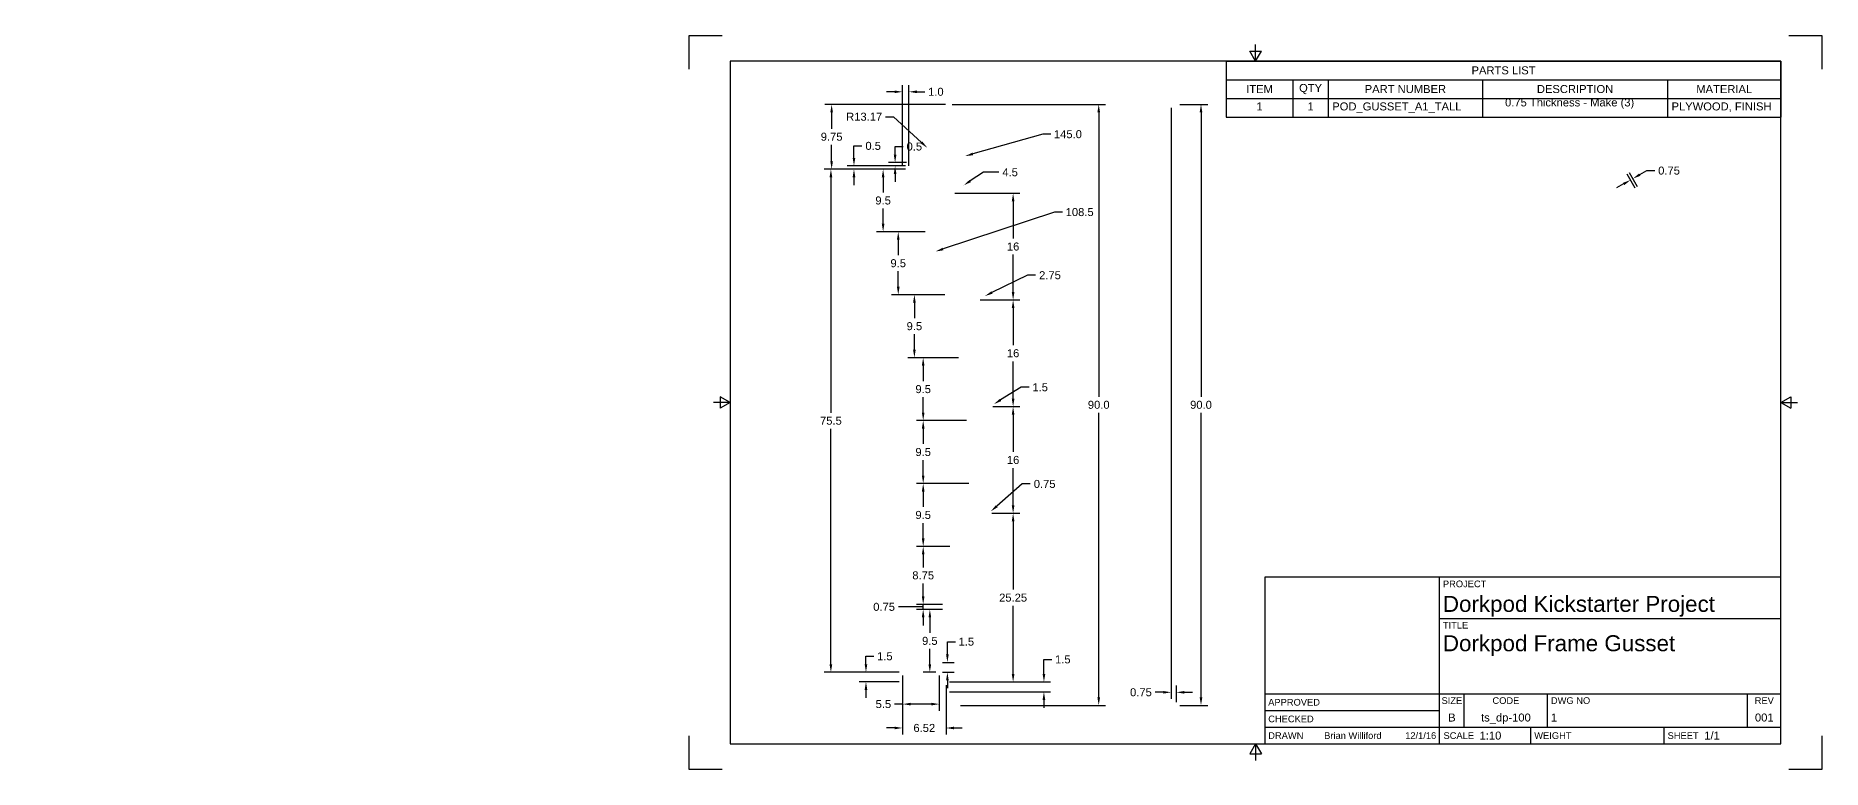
# Paper-space layout 'Sheet1' of a CAD drawing. Header units: inches. Extents: x -9.8 to 17, y 0 to 11.
import ezdxf
from ezdxf.enums import TextEntityAlignment as Align

# ---------------------------------------------------------------- set-up
doc = ezdxf.new("R2010")
doc.units = ezdxf.units.IN
doc.header["$MEASUREMENT"] = 0
for name, color, linetype, lineweight in [('Annotations', 7, 'Continuous', 25), ('BOM', 7, 'Continuous', 25), ('Dimensions', 7, 'Continuous', 25)]:
    doc.layers.add(name, color=color, linetype=linetype, lineweight=lineweight)
doc.layers.add('Border', color=7, linetype='Continuous')
doc.layers.add('Titleblock', color=7, linetype='Continuous')
doc.styles.add('FusionTitle', font='Arial Unicode.ttf')
doc.styles.get("Standard").update_dxf_attribs({"font": 'Arial.ttf'})
doc.dimstyles.get("Standard").update_dxf_attribs({"dimtxt": 0.12, "dimasz": 0.12, "dimexe": 0.1, "dimexo": 0.05, "dimgap": 0.06, "dimtad": 0, "dimtih": 1, "dimtoh": 1, "dimdsep": 46, "dimtxsty": 'Standard', "dimcen": 0, "dimclrd": 256, "dimclre": 256, "dimclrt": 256, "dimazin": 3, "dimtp": 0.01, "dimtm": 0.01, "dimtfac": 1, "dimtofl": 0, "dimtmove": 0, "dimatfit": 3, "dimfxl": 1, "dimtolj": 1, "dimarcsym": 1})

# ---------------------------------------------------------------- blocks, each defined once
blk = doc.blocks.new('ANSI_B_SHEET')
at = {"layer": 'Border'}
for p, q in [((0.5, 11), (0, 11)), ((0, 11), (0, 10.5)), ((17, 11), (16.5, 11)), ((17, 10.5), (17, 11)), ((8.413, 10.77), (8.587, 10.77)), ((8.5, 10.62), (8.413, 10.77)), ((8.5, 10.62), (8.5, 10.87)), ((8.5, 10.62), (8.587, 10.77)), ((16.38, 10.62), (0.62, 10.62)), ((0.62, 10.62), (0.62, 0.38)), ((16.38, 0.38), (16.38, 10.62)), ((0.62, 5.5), (0.37, 5.5)), ((0.47, 5.587), (0.47, 5.413)), ((0.62, 5.5), (0.47, 5.587)), ((0.62, 5.5), (0.47, 5.413)), ((16.38, 5.5), (16.53, 5.587)), ((16.38, 5.5), (16.63, 5.5)), ((16.38, 5.5), (16.53, 5.413)), ((16.53, 5.587), (16.53, 5.413)), ((0, 0.5), (0, 0)), ((0.62, 0.38), (16.38, 0.38)), ((8.5, 0.38), (8.413, 0.23)), ((8.5, 0.38), (8.5, 0.13)), ((8.5, 0.38), (8.587, 0.23)), ((17, 0), (17, 0.5)), ((0, 0), (0.5, 0)), ((8.413, 0.23), (8.587, 0.23)), ((16.5, 0), (17, 0))]:
    blk.add_line(p, q, dxfattribs=at)
blk = doc.blocks.new('ANSI_TITLEBLOCK')
at = {"layer": 'Titleblock'}
for p, q in [((0, 2.5), (-7.74, 2.5)), ((-7.74, 2.5), (-7.74, 0)), ((-5.12, 0), (-5.12, 2.5)), ((0, 0), (0, 2.5)), ((-5.12, 1.88), (0, 1.88)), ((-7.74, 0.75), (0, 0.75)), ((-4.75, 0.25), (-4.75, 0.75)), ((-3.5, 0.25), (-3.5, 0.75)), ((-0.5, 0.25), (-0.5, 0.75)), ((-7.74, 0.5), (-5.12, 0.5)), ((-7.74, 0.25), (0, 0.25)), ((-7.74, 0), (0, 0)), ((-3.75, 0), (-3.75, 0.25)), ((-1.75, 0), (-1.75, 0.25))]:
    blk.add_line(p, q, dxfattribs=at)
at = {"layer": 'Titleblock', "style": 'FusionTitle'}
for s, p in [('PROJECT', (-5.07, 2.45)), ('TITLE', (-5.07, 1.83)), ('DWG NO', (-3.45, 0.7))]:
    blk.add_text(s, height=0.1, dxfattribs=at).set_placement(p, align=Align.TOP_LEFT)
for s, p in [('APPROVED', (-7.69, 0.625)), ('CHECKED', (-7.69, 0.375)), ('DRAWN', (-7.69, 0.125)), ('SCALE', (-5.061, 0.125)), ('WEIGHT', (-3.7, 0.125)), ('SHEET', (-1.7, 0.125))]:
    blk.add_text(s, height=0.1, dxfattribs=at).set_placement(p, align=Align.MIDDLE_LEFT)
for s, p in [('SIZE', (-4.935, 0.7)), ('CODE', (-4.125, 0.7)), ('REV', (-0.25, 0.7))]:
    blk.add_text(s, height=0.1, dxfattribs=at).set_placement(p, align=Align.TOP_CENTER)
blk.add_attdef('PROJECT', (-5.07, 1.98), '', height=0.24, dxfattribs=at)
for tag, height, p in [('TITLE_1', 0.24, (-5.07, 1.63)), ('TITLE_2', 0.24, (-5.07, 1.29)), ('TITLE_3', 0.12, (-5.07, 0.95))]:
    blk.add_attdef(tag, text='', height=height, dxfattribs=at).set_placement(p, align=Align.TOP_LEFT)
for tag, height, p in [('APPROVED_BY', 0.1, (-6.851, 0.625)), ('CHECKED_BY', 0.1, (-6.851, 0.375)), ('DRAWN_BY', 0.1, (-6.851, 0.125)), ('SCALE', 0.12, (-4.52, 0.125)), ('WEIGHT', 0.12, (-3.1, 0.125)), ('SHEET', 0.12, (-1.15, 0.125))]:
    blk.add_attdef(tag, text='', height=height, dxfattribs=at).set_placement(p, align=Align.MIDDLE_LEFT)
for tag, p in [('APPROVED_DATE', (-5.17, 0.625)), ('CHECKED_DATE', (-5.17, 0.375)), ('DRAWN_DATE', (-5.17, 0.125))]:
    blk.add_attdef(tag, text='', height=0.1, dxfattribs=at).set_placement(p, align=Align.MIDDLE_RIGHT)
for tag, p in [('SIZE', (-4.935, 0.3)), ('CODE', (-4.125, 0.3)), ('REV', (-0.25, 0.3))]:
    blk.add_attdef(tag, text='', height=0.12, dxfattribs=at).set_placement(p, align=Align.BOTTOM_CENTER)
blk.add_attdef('DWG_NO', text='', height=0.12, dxfattribs=at).set_placement((-3.45, 0.3), align=Align.BOTTOM_LEFT)
blk = doc.blocks.new('*T18')
at = {"layer": 'BOM', "color": 0, "linetype": 'ByBlock', "lineweight": -2, "transparency": 16777216}
for p, q in [((0, 0), (8.32, 0)), ((0, 0), (0, -0.84)), ((8.32, 0), (8.32, -0.84)), ((0, -0.28), (8.32, -0.28)), ((1.001, -0.28), (1.001, -0.84)), ((1.531, -0.28), (1.531, -0.84)), ((3.845, -0.28), (3.845, -0.84)), ((6.62, -0.28), (6.62, -0.84)), ((0, -0.56), (8.32, -0.56)), ((0, -0.84), (8.32, -0.84))]:
    blk.add_line(p, q, dxfattribs=at)
at = {"layer": 'BOM', "color": 0, "transparency": 16777216, "char_height": 0.12}
for s, insert, width, attachment_point in [('PARTS LIST', (4.16, -0.14), 8.20044, 5), ('ITEM', (0.5, -0.42), 0.88098, 5), ('QTY', (1.266, -0.42), 0.41031, 5), ('PART NUMBER', (2.688, -0.42), 2.19402, 5), ('DESCRIPTION', (5.233, -0.42), 2.65514, 5), ('MATERIAL', (7.47, -0.42), 1.58, 5), ('1', (0.5, -0.62), 0.88098, 2), ('1', (1.266, -0.62), 0.41031, 2), ('POD_GUSSET_A1_TALL', (1.591, -0.62), 2.19402, 1), ('PLYWOOD, FINISH', (6.68, -0.62), 1.58, 1)]:
    blk.add_mtext(s, dxfattribs=dict(at, insert=insert, width=width, attachment_point=attachment_point))
blk = doc.blocks.new('*D19')
at = {"layer": 'Defpoints', "color": 0, "transparency": 16777216}
for p in [(3.858, 1.309), (3.858, 1.161), (5.326, 1.309)]:
    blk.add_point(p, dxfattribs=at)
at = {"layer": 'Dimensions', "lineweight": -2, "transparency": 16777216}
for p, q in [((5.326, 1.429), (5.326, 1.647)), ((5.326, 1.647), (5.446, 1.647)), ((3.908, 1.309), (5.426, 1.309)), ((3.908, 1.161), (5.426, 1.161)), ((5.326, 1.041), (5.326, 0.921))]:
    blk.add_line(p, q, dxfattribs=at)
at = {"layer": 'Dimensions', "transparency": 16777216}
for points in [[(5.306, 1.429), (5.346, 1.429), (5.326, 1.309)], [(5.306, 1.041), (5.346, 1.041), (5.326, 1.161)]]:
    blk.add_solid(points, dxfattribs=at)
at = {"layer": 'Dimensions', "transparency": 16777216, "insert": (5.609, 1.647), "char_height": 0.12, "attachment_point": 5}
blk.add_mtext('\\A1;1.5', dxfattribs=at)
blk = doc.blocks.new('*D20')
at = {"layer": 'Defpoints', "color": 0, "transparency": 16777216}
for p in [(2.657, 1.454), (3.206, 1.454), (3.206, 1.309)]:
    blk.add_point(p, dxfattribs=at)
at = {"layer": 'Dimensions', "lineweight": -2, "transparency": 16777216}
for p, q in [((2.657, 1.574), (2.657, 1.694)), ((2.657, 1.694), (2.777, 1.694)), ((3.156, 1.454), (2.557, 1.454)), ((3.156, 1.309), (2.557, 1.309)), ((2.657, 1.189), (2.657, 1.069))]:
    blk.add_line(p, q, dxfattribs=at)
at = {"layer": 'Dimensions', "transparency": 16777216}
for points in [[(2.637, 1.574), (2.677, 1.574), (2.657, 1.454)], [(2.637, 1.189), (2.677, 1.189), (2.657, 1.309)]]:
    blk.add_solid(points, dxfattribs=at)
at = {"layer": 'Dimensions', "transparency": 16777216, "insert": (2.94, 1.694), "char_height": 0.12, "attachment_point": 5}
blk.add_mtext('\\A1;1.5', dxfattribs=at)
blk = doc.blocks.new('*D21')
at = {"layer": 'Defpoints', "color": 0, "transparency": 16777216}
for p in [(3.757, 1.602), (3.757, 1.454), (3.878, 1.602)]:
    blk.add_point(p, dxfattribs=at)
at = {"layer": 'Dimensions', "lineweight": -2, "transparency": 16777216}
for p, q in [((3.878, 1.722), (3.878, 1.913)), ((3.878, 1.913), (3.998, 1.913)), ((3.807, 1.602), (3.978, 1.602)), ((3.807, 1.454), (3.978, 1.454)), ((3.878, 1.334), (3.878, 1.214))]:
    blk.add_line(p, q, dxfattribs=at)
at = {"layer": 'Dimensions', "transparency": 16777216}
for points in [[(3.858, 1.722), (3.898, 1.722), (3.878, 1.602)], [(3.858, 1.334), (3.898, 1.334), (3.878, 1.454)]]:
    blk.add_solid(points, dxfattribs=at)
at = {"layer": 'Dimensions', "transparency": 16777216, "insert": (4.162, 1.913), "char_height": 0.12, "attachment_point": 5}
blk.add_mtext('\\A1;1.5', dxfattribs=at)
blk = doc.blocks.new('*D22')
at = {"layer": 'Defpoints', "color": 0, "transparency": 16777216}
for p in [(3.615, 2.397), (3.857, 2.397), (3.757, 1.454)]:
    blk.add_point(p, dxfattribs=at)
at = {"layer": 'Dimensions', "lineweight": -2, "transparency": 16777216}
for p, q in [((3.807, 2.397), (3.515, 2.397)), ((3.615, 2.277), (3.615, 2.046)), ((3.615, 1.574), (3.615, 1.805)), ((3.707, 1.454), (3.515, 1.454))]:
    blk.add_line(p, q, dxfattribs=at)
at = {"layer": 'Dimensions', "transparency": 16777216}
for points in [[(3.595, 2.277), (3.635, 2.277), (3.615, 2.397)], [(3.595, 1.574), (3.635, 1.574), (3.615, 1.454)]]:
    blk.add_solid(points, dxfattribs=at)
at = {"layer": 'Dimensions', "transparency": 16777216, "insert": (3.615, 1.925), "char_height": 0.12, "attachment_point": 5}
blk.add_mtext('\\A1;9.5', dxfattribs=at)
blk = doc.blocks.new('*D23')
at = {"layer": 'Defpoints', "color": 0, "transparency": 16777216}
for p in [(3.515, 2.472), (3.857, 2.472), (3.857, 2.397)]:
    blk.add_point(p, dxfattribs=at)
at = {"layer": 'Dimensions', "lineweight": -2, "transparency": 16777216}
for p, q in [((3.515, 2.592), (3.515, 2.712)), ((3.264, 2.435), (3.144, 2.435)), ((3.515, 2.435), (3.264, 2.435)), ((3.807, 2.472), (3.415, 2.472)), ((3.515, 2.397), (3.515, 2.472)), ((3.807, 2.397), (3.415, 2.397)), ((3.515, 2.277), (3.515, 2.157))]:
    blk.add_line(p, q, dxfattribs=at)
at = {"layer": 'Dimensions', "transparency": 16777216}
for points in [[(3.495, 2.592), (3.535, 2.592), (3.515, 2.472)], [(3.495, 2.277), (3.535, 2.277), (3.515, 2.397)]]:
    blk.add_solid(points, dxfattribs=at)
at = {"layer": 'Dimensions', "transparency": 16777216, "insert": (2.929, 2.435), "char_height": 0.12, "attachment_point": 5}
blk.add_mtext('\\A1;0.75', dxfattribs=at)
blk = doc.blocks.new('*D24')
at = {"layer": 'Defpoints', "color": 0, "transparency": 16777216}
for p in [(3.515, 3.341), (3.966, 3.341), (3.857, 2.472)]:
    blk.add_point(p, dxfattribs=at)
at = {"layer": 'Dimensions', "lineweight": -2, "transparency": 16777216}
for p, q in [((3.916, 3.341), (3.415, 3.341)), ((3.515, 3.221), (3.515, 3.028)), ((3.515, 2.592), (3.515, 2.786)), ((3.807, 2.472), (3.415, 2.472))]:
    blk.add_line(p, q, dxfattribs=at)
at = {"layer": 'Dimensions', "transparency": 16777216}
for points in [[(3.495, 3.221), (3.535, 3.221), (3.515, 3.341)], [(3.495, 2.592), (3.535, 2.592), (3.515, 2.472)]]:
    blk.add_solid(points, dxfattribs=at)
at = {"layer": 'Dimensions', "transparency": 16777216, "insert": (3.515, 2.907), "char_height": 0.12, "attachment_point": 5}
blk.add_mtext('\\A1;8.75', dxfattribs=at)
blk = doc.blocks.new('*D26')
at = {"layer": 'Defpoints', "color": 0, "transparency": 16777216}
for p in [(3.515, 4.285), (4.248, 4.285), (3.966, 3.341)]:
    blk.add_point(p, dxfattribs=at)
at = {"layer": 'Dimensions', "lineweight": -2, "transparency": 16777216}
for p, q in [((4.198, 4.285), (3.415, 4.285)), ((3.515, 4.165), (3.515, 3.934)), ((3.515, 3.461), (3.515, 3.692)), ((3.916, 3.341), (3.415, 3.341))]:
    blk.add_line(p, q, dxfattribs=at)
at = {"layer": 'Dimensions', "transparency": 16777216}
for points in [[(3.495, 4.165), (3.535, 4.165), (3.515, 4.285)], [(3.495, 3.461), (3.535, 3.461), (3.515, 3.341)]]:
    blk.add_solid(points, dxfattribs=at)
at = {"layer": 'Dimensions', "transparency": 16777216, "insert": (3.515, 3.813), "char_height": 0.12, "attachment_point": 5}
blk.add_mtext('\\A1;9.5', dxfattribs=at)
blk = doc.blocks.new('*D27')
at = {"layer": 'Defpoints', "color": 0, "transparency": 16777216}
for p in [(3.515, 5.229), (4.213, 5.229), (4.248, 4.285)]:
    blk.add_point(p, dxfattribs=at)
at = {"layer": 'Dimensions', "lineweight": -2, "transparency": 16777216}
for p, q in [((4.163, 5.229), (3.415, 5.229)), ((3.515, 5.109), (3.515, 4.878)), ((3.515, 4.405), (3.515, 4.636)), ((4.198, 4.285), (3.415, 4.285))]:
    blk.add_line(p, q, dxfattribs=at)
at = {"layer": 'Dimensions', "transparency": 16777216}
for points in [[(3.495, 5.109), (3.535, 5.109), (3.515, 5.229)], [(3.495, 4.405), (3.535, 4.405), (3.515, 4.285)]]:
    blk.add_solid(points, dxfattribs=at)
at = {"layer": 'Dimensions', "transparency": 16777216, "insert": (3.515, 4.757), "char_height": 0.12, "attachment_point": 5}
blk.add_mtext('\\A1;9.5', dxfattribs=at)
blk = doc.blocks.new('*D28')
at = {"layer": 'Defpoints', "color": 0, "transparency": 16777216}
for p in [(3.515, 6.172), (4.095, 6.172), (4.213, 5.229)]:
    blk.add_point(p, dxfattribs=at)
at = {"layer": 'Dimensions', "lineweight": -2, "transparency": 16777216}
for p, q in [((4.045, 6.172), (3.415, 6.172)), ((3.515, 6.052), (3.515, 5.821)), ((3.515, 5.349), (3.515, 5.58)), ((4.163, 5.229), (3.415, 5.229))]:
    blk.add_line(p, q, dxfattribs=at)
at = {"layer": 'Dimensions', "transparency": 16777216}
for points in [[(3.495, 6.052), (3.535, 6.052), (3.515, 6.172)], [(3.495, 5.349), (3.535, 5.349), (3.515, 5.229)]]:
    blk.add_solid(points, dxfattribs=at)
at = {"layer": 'Dimensions', "transparency": 16777216, "insert": (3.515, 5.7), "char_height": 0.12, "attachment_point": 5}
blk.add_mtext('\\A1;9.5', dxfattribs=at)
blk = doc.blocks.new('*D29')
at = {"layer": 'Defpoints', "color": 0, "transparency": 16777216}
for p in [(3.383, 7.116), (3.892, 7.116), (4.095, 6.172)]:
    blk.add_point(p, dxfattribs=at)
at = {"layer": 'Dimensions', "lineweight": -2, "transparency": 16777216}
for p, q in [((3.842, 7.116), (3.283, 7.116)), ((3.383, 6.996), (3.383, 6.765)), ((3.383, 6.292), (3.383, 6.523)), ((4.045, 6.172), (3.283, 6.172))]:
    blk.add_line(p, q, dxfattribs=at)
at = {"layer": 'Dimensions', "transparency": 16777216}
for points in [[(3.363, 6.996), (3.403, 6.996), (3.383, 7.116)], [(3.363, 6.292), (3.403, 6.292), (3.383, 6.172)]]:
    blk.add_solid(points, dxfattribs=at)
at = {"layer": 'Dimensions', "transparency": 16777216, "insert": (3.383, 6.644), "char_height": 0.12, "attachment_point": 5}
blk.add_mtext('\\A1;9.5', dxfattribs=at)
blk = doc.blocks.new('*D30')
at = {"layer": 'Defpoints', "color": 0, "transparency": 16777216}
for p in [(3.141, 8.06), (3.597, 8.06), (3.892, 7.116)]:
    blk.add_point(p, dxfattribs=at)
at = {"layer": 'Dimensions', "lineweight": -2, "transparency": 16777216}
for p, q in [((3.547, 8.06), (3.041, 8.06)), ((3.141, 7.94), (3.141, 7.709)), ((3.141, 7.236), (3.141, 7.467)), ((3.842, 7.116), (3.041, 7.116))]:
    blk.add_line(p, q, dxfattribs=at)
at = {"layer": 'Dimensions', "transparency": 16777216}
for points in [[(3.121, 7.94), (3.161, 7.94), (3.141, 8.06)], [(3.121, 7.236), (3.161, 7.236), (3.141, 7.116)]]:
    blk.add_solid(points, dxfattribs=at)
at = {"layer": 'Dimensions', "transparency": 16777216, "insert": (3.141, 7.588), "char_height": 0.12, "attachment_point": 5}
blk.add_mtext('\\A1;9.5', dxfattribs=at)
blk = doc.blocks.new('*D31')
at = {"layer": 'Defpoints', "color": 0, "transparency": 16777216}
for p in [(2.914, 8.998), (3.302, 8.998), (3.597, 8.06)]:
    blk.add_point(p, dxfattribs=at)
at = {"layer": 'Dimensions', "lineweight": -2, "transparency": 16777216}
for p, q in [((3.252, 8.998), (2.814, 8.998)), ((2.914, 8.878), (2.914, 8.65)), ((2.914, 8.18), (2.914, 8.408)), ((3.547, 8.06), (2.814, 8.06))]:
    blk.add_line(p, q, dxfattribs=at)
at = {"layer": 'Dimensions', "transparency": 16777216}
for points in [[(2.894, 8.878), (2.934, 8.878), (2.914, 8.998)], [(2.894, 8.18), (2.934, 8.18), (2.914, 8.06)]]:
    blk.add_solid(points, dxfattribs=at)
at = {"layer": 'Dimensions', "transparency": 16777216, "insert": (2.914, 8.529), "char_height": 0.12, "attachment_point": 5}
blk.add_mtext('\\A1;9.5', dxfattribs=at)
blk = doc.blocks.new('*D32')
at = {"layer": 'Defpoints', "color": 0, "transparency": 16777216}
for p in [(4.121, 8.756), (3.759, 8.519)]:
    blk.add_point(p, dxfattribs=at)
at = {"layer": 'Dimensions', "lineweight": -2, "transparency": 16777216}
for p, q in [((4.419, 8.952), (4.222, 8.822)), ((4.648, 8.952), (4.419, 8.952))]:
    blk.add_line(p, q, dxfattribs=at)
at = {"layer": 'Dimensions', "transparency": 16777216}
blk.add_solid([(4.211, 8.839), (4.232, 8.805), (4.121, 8.756)], dxfattribs=at)
at = {"layer": 'Dimensions', "transparency": 16777216, "insert": (4.819, 8.952), "char_height": 0.12, "attachment_point": 5}
blk.add_mtext('\\A1;4.5', dxfattribs=at)
blk = doc.blocks.new('*D33')
at = {"layer": 'Defpoints', "color": 0, "transparency": 16777216}
for p in [(4.2, 6.98), (4.439, 7.096)]:
    blk.add_point(p, dxfattribs=at)
at = {"layer": 'Dimensions', "lineweight": -2, "transparency": 16777216}
for p, q in [((5.08, 7.408), (4.547, 7.149)), ((5.2, 7.408), (5.08, 7.408))]:
    blk.add_line(p, q, dxfattribs=at)
at = {"layer": 'Dimensions', "transparency": 16777216}
blk.add_solid([(4.538, 7.167), (4.556, 7.131), (4.439, 7.096)], dxfattribs=at)
at = {"layer": 'Dimensions', "transparency": 16777216, "insert": (5.417, 7.408), "char_height": 0.12, "attachment_point": 5}
blk.add_mtext('\\A1;2.75', dxfattribs=at)
blk = doc.blocks.new('*D34')
at = {"layer": 'Defpoints', "color": 0, "transparency": 16777216}
for p in [(4.451, 5.4), (4.574, 5.475)]:
    blk.add_point(p, dxfattribs=at)
at = {"layer": 'Dimensions', "lineweight": -2, "transparency": 16777216}
for p, q in [((4.987, 5.728), (4.676, 5.538)), ((5.107, 5.728), (4.987, 5.728))]:
    blk.add_line(p, q, dxfattribs=at)
at = {"layer": 'Dimensions', "transparency": 16777216}
blk.add_solid([(4.666, 5.555), (4.686, 5.521), (4.574, 5.475)], dxfattribs=at)
at = {"layer": 'Dimensions', "transparency": 16777216, "insert": (5.27, 5.728), "char_height": 0.12, "attachment_point": 5}
blk.add_mtext('\\A1;1.5', dxfattribs=at)
blk = doc.blocks.new('*D35')
at = {"layer": 'Defpoints', "color": 0, "transparency": 16777216}
for p in [(4.464, 3.81), (4.527, 3.866)]:
    blk.add_point(p, dxfattribs=at)
at = {"layer": 'Dimensions', "lineweight": -2, "transparency": 16777216}
for p, q in [((5.002, 4.278), (4.618, 3.944)), ((5.122, 4.278), (5.002, 4.278))]:
    blk.add_line(p, q, dxfattribs=at)
at = {"layer": 'Dimensions', "transparency": 16777216}
blk.add_solid([(4.605, 3.959), (4.631, 3.929), (4.527, 3.866)], dxfattribs=at)
at = {"layer": 'Dimensions', "transparency": 16777216, "insert": (5.337, 4.278), "char_height": 0.12, "attachment_point": 5}
blk.add_mtext('\\A1;0.75', dxfattribs=at)
blk = doc.blocks.new('*D36')
at = {"layer": 'Defpoints', "color": 0, "transparency": 16777216}
for p in [(4.495, 3.838), (4.864, 3.838), (3.858, 1.309)]:
    blk.add_point(p, dxfattribs=at)
at = {"layer": 'Dimensions', "lineweight": -2, "transparency": 16777216}
for p, q in [((4.545, 3.838), (4.964, 3.838)), ((4.864, 3.718), (4.864, 2.694)), ((4.864, 1.429), (4.864, 2.452)), ((3.908, 1.309), (4.964, 1.309))]:
    blk.add_line(p, q, dxfattribs=at)
at = {"layer": 'Dimensions', "transparency": 16777216}
for points in [[(4.844, 3.718), (4.884, 3.718), (4.864, 3.838)], [(4.844, 1.429), (4.884, 1.429), (4.864, 1.309)]]:
    blk.add_solid(points, dxfattribs=at)
at = {"layer": 'Dimensions', "transparency": 16777216, "insert": (4.864, 2.573), "char_height": 0.12, "attachment_point": 5}
blk.add_mtext('\\A1;25.25', dxfattribs=at)
blk = doc.blocks.new('*D37')
at = {"layer": 'Defpoints', "color": 0, "transparency": 16777216}
for p in [(4.512, 5.438), (4.864, 5.438), (4.495, 3.838)]:
    blk.add_point(p, dxfattribs=at)
at = {"layer": 'Dimensions', "lineweight": -2, "transparency": 16777216}
for p, q in [((4.562, 5.438), (4.964, 5.438)), ((4.864, 5.318), (4.864, 4.759)), ((4.864, 3.958), (4.864, 4.517)), ((4.545, 3.838), (4.964, 3.838))]:
    blk.add_line(p, q, dxfattribs=at)
at = {"layer": 'Dimensions', "transparency": 16777216}
for points in [[(4.844, 5.318), (4.884, 5.318), (4.864, 5.438)], [(4.844, 3.958), (4.884, 3.958), (4.864, 3.838)]]:
    blk.add_solid(points, dxfattribs=at)
at = {"layer": 'Dimensions', "transparency": 16777216, "insert": (4.864, 4.638), "char_height": 0.12, "attachment_point": 5}
blk.add_mtext('\\A1;16', dxfattribs=at)
blk = doc.blocks.new('*D38')
at = {"layer": 'Defpoints', "color": 0, "transparency": 16777216}
for p in [(4.32, 7.038), (4.864, 7.038), (4.512, 5.438)]:
    blk.add_point(p, dxfattribs=at)
at = {"layer": 'Dimensions', "lineweight": -2, "transparency": 16777216}
for p, q in [((4.37, 7.038), (4.964, 7.038)), ((4.864, 6.918), (4.864, 6.359)), ((4.864, 5.558), (4.864, 6.117)), ((4.562, 5.438), (4.964, 5.438))]:
    blk.add_line(p, q, dxfattribs=at)
at = {"layer": 'Dimensions', "transparency": 16777216}
for points in [[(4.844, 6.918), (4.884, 6.918), (4.864, 7.038)], [(4.844, 5.558), (4.884, 5.558), (4.864, 5.438)]]:
    blk.add_solid(points, dxfattribs=at)
at = {"layer": 'Dimensions', "transparency": 16777216, "insert": (4.864, 6.238), "char_height": 0.12, "attachment_point": 5}
blk.add_mtext('\\A1;16', dxfattribs=at)
blk = doc.blocks.new('*D39')
at = {"layer": 'Defpoints', "color": 0, "transparency": 16777216}
for p in [(3.94, 8.638), (4.864, 8.638), (4.32, 7.038)]:
    blk.add_point(p, dxfattribs=at)
at = {"layer": 'Dimensions', "lineweight": -2, "transparency": 16777216}
for p, q in [((3.99, 8.638), (4.964, 8.638)), ((4.864, 8.518), (4.864, 7.959)), ((4.864, 7.158), (4.864, 7.717)), ((4.37, 7.038), (4.964, 7.038))]:
    blk.add_line(p, q, dxfattribs=at)
at = {"layer": 'Dimensions', "transparency": 16777216}
for points in [[(4.844, 8.518), (4.884, 8.518), (4.864, 8.638)], [(4.844, 7.158), (4.884, 7.158), (4.864, 7.038)]]:
    blk.add_solid(points, dxfattribs=at)
at = {"layer": 'Dimensions', "transparency": 16777216, "insert": (4.864, 7.838), "char_height": 0.12, "attachment_point": 5}
blk.add_mtext('\\A1;16', dxfattribs=at)
blk = doc.blocks.new('*D46')
at = {"layer": 'Defpoints', "color": 0, "transparency": 16777216}
for p in [(3.206, 8.998), (2.131, 1.454), (3.206, 1.454)]:
    blk.add_point(p, dxfattribs=at)
at = {"layer": 'Dimensions', "lineweight": -2, "transparency": 16777216}
for p, q in [((3.156, 8.998), (2.031, 8.998)), ((2.131, 8.878), (2.131, 5.347)), ((2.131, 1.574), (2.131, 5.105)), ((3.156, 1.454), (2.031, 1.454))]:
    blk.add_line(p, q, dxfattribs=at)
at = {"layer": 'Dimensions', "transparency": 16777216}
for points in [[(2.111, 8.878), (2.151, 8.878), (2.131, 8.998)], [(2.111, 1.574), (2.151, 1.574), (2.131, 1.454)]]:
    blk.add_solid(points, dxfattribs=at)
at = {"layer": 'Dimensions', "transparency": 16777216, "insert": (2.131, 5.226), "char_height": 0.12, "attachment_point": 5}
blk.add_mtext('\\A1;75.5', dxfattribs=at)
blk = doc.blocks.new('*D47')
at = {"layer": 'Defpoints', "color": 0, "transparency": 16777216}
for p in [(2.142, 9.971), (3.902, 9.971), (3.206, 8.998)]:
    blk.add_point(p, dxfattribs=at)
at = {"layer": 'Dimensions', "lineweight": -2, "transparency": 16777216}
for p, q in [((3.852, 9.971), (2.042, 9.971)), ((2.142, 9.851), (2.142, 9.606)), ((2.142, 9.118), (2.142, 9.364)), ((3.156, 8.998), (2.042, 8.998))]:
    blk.add_line(p, q, dxfattribs=at)
at = {"layer": 'Dimensions', "transparency": 16777216}
for points in [[(2.122, 9.851), (2.162, 9.851), (2.142, 9.971)], [(2.122, 9.118), (2.162, 9.118), (2.142, 8.998)]]:
    blk.add_solid(points, dxfattribs=at)
at = {"layer": 'Dimensions', "transparency": 16777216, "insert": (2.142, 9.485), "char_height": 0.12, "attachment_point": 5}
blk.add_mtext('\\A1;9.75', dxfattribs=at)
blk = doc.blocks.new('*D48')
at = {"layer": 'Defpoints', "color": 0, "transparency": 16777216}
for p in [(2.477, 9.048), (3.302, 9.048), (3.302, 8.998)]:
    blk.add_point(p, dxfattribs=at)
at = {"layer": 'Dimensions', "lineweight": -2, "transparency": 16777216}
for p, q in [((2.477, 9.168), (2.477, 9.348)), ((2.477, 9.348), (2.597, 9.348)), ((3.252, 9.048), (2.377, 9.048)), ((3.252, 8.998), (2.377, 8.998)), ((2.477, 8.878), (2.477, 8.758))]:
    blk.add_line(p, q, dxfattribs=at)
at = {"layer": 'Dimensions', "transparency": 16777216}
for points in [[(2.457, 9.168), (2.497, 9.168), (2.477, 9.048)], [(2.457, 8.878), (2.497, 8.878), (2.477, 8.998)]]:
    blk.add_solid(points, dxfattribs=at)
at = {"layer": 'Dimensions', "transparency": 16777216, "insert": (2.765, 9.348), "char_height": 0.12, "attachment_point": 5}
blk.add_mtext('\\A1;0.5', dxfattribs=at)
blk = doc.blocks.new('*D49')
at = {"layer": 'Defpoints', "color": 0, "transparency": 16777216}
for p in [(3.094, 9.098), (3.302, 9.048), (3.316, 9.098)]:
    blk.add_point(p, dxfattribs=at)
at = {"layer": 'Dimensions', "lineweight": -2, "transparency": 16777216}
for p, q in [((3.094, 9.218), (3.094, 9.338)), ((3.094, 9.338), (3.214, 9.338)), ((3.266, 9.098), (2.994, 9.098)), ((3.252, 9.048), (2.994, 9.048)), ((3.094, 8.928), (3.094, 8.808))]:
    blk.add_line(p, q, dxfattribs=at)
at = {"layer": 'Dimensions', "transparency": 16777216}
for points in [[(3.074, 9.218), (3.114, 9.218), (3.094, 9.098)], [(3.074, 8.928), (3.114, 8.928), (3.094, 9.048)]]:
    blk.add_solid(points, dxfattribs=at)
at = {"layer": 'Dimensions', "transparency": 16777216, "insert": (3.382, 9.338), "char_height": 0.12, "attachment_point": 5}
blk.add_mtext('\\A1;0.5', dxfattribs=at)
blk = doc.blocks.new('*D52')
at = {"layer": 'Defpoints', "color": 0, "transparency": 16777216}
for p in [(3.301, 10.159), (3.206, 8.998), (3.302, 8.998)]:
    blk.add_point(p, dxfattribs=at)
at = {"layer": 'Dimensions', "lineweight": -2, "transparency": 16777216}
for p, q in [((3.206, 9.048), (3.206, 10.259)), ((3.302, 9.048), (3.301, 10.259)), ((3.086, 10.159), (2.966, 10.159)), ((3.421, 10.159), (3.541, 10.159))]:
    blk.add_line(p, q, dxfattribs=at)
at = {"layer": 'Dimensions', "transparency": 16777216}
for points in [[(3.086, 10.179), (3.086, 10.139), (3.206, 10.159)], [(3.421, 10.179), (3.421, 10.139), (3.301, 10.159)]]:
    blk.add_solid(points, dxfattribs=at)
at = {"layer": 'Dimensions', "transparency": 16777216, "insert": (3.705, 10.159), "char_height": 0.12, "attachment_point": 5}
blk.add_mtext('\\A1;1.0', dxfattribs=at)
blk = doc.blocks.new('*D54')
at = {"layer": 'Defpoints', "color": 0, "transparency": 16777216}
for p in [(4.144, 9.195), (-9.795, 5.277)]:
    blk.add_point(p, dxfattribs=at)
at = {"layer": 'Dimensions', "lineweight": -2, "transparency": 16777216}
for p, q in [((5.309, 9.523), (4.26, 9.228)), ((5.429, 9.523), (5.309, 9.523))]:
    blk.add_line(p, q, dxfattribs=at)
at = {"layer": 'Dimensions', "transparency": 16777216}
blk.add_solid([(4.254, 9.247), (4.265, 9.208), (4.144, 9.195)], dxfattribs=at)
at = {"layer": 'Dimensions', "transparency": 16777216, "insert": (5.686, 9.523), "char_height": 0.12, "attachment_point": 5}
blk.add_mtext('\\A1;145.0', dxfattribs=at)
blk = doc.blocks.new('*D55')
at = {"layer": 'Defpoints', "color": 0, "transparency": 16777216}
for p in [(3.7, 7.764), (-6.597, 4.359)]:
    blk.add_point(p, dxfattribs=at)
at = {"layer": 'Dimensions', "lineweight": -2, "transparency": 16777216}
for p, q in [((5.486, 8.355), (3.814, 7.802)), ((5.606, 8.355), (5.486, 8.355))]:
    blk.add_line(p, q, dxfattribs=at)
at = {"layer": 'Dimensions', "transparency": 16777216}
blk.add_solid([(3.807, 7.821), (3.82, 7.783), (3.7, 7.764)], dxfattribs=at)
at = {"layer": 'Dimensions', "transparency": 16777216, "insert": (5.862, 8.355), "char_height": 0.12, "attachment_point": 5}
blk.add_mtext('\\A1;108.5', dxfattribs=at)
blk = doc.blocks.new('*D56')
at = {"layer": 'Defpoints', "color": 0, "transparency": 16777216}
for p in [(2.607, 10.208), (3.578, 9.318)]:
    blk.add_point(p, dxfattribs=at)
at = {"layer": 'Dimensions', "lineweight": -2, "transparency": 16777216}
for p, q in [((2.949, 9.785), (3.069, 9.785)), ((3.069, 9.785), (3.489, 9.4))]:
    blk.add_line(p, q, dxfattribs=at)
at = {"layer": 'Dimensions', "transparency": 16777216}
blk.add_solid([(3.503, 9.414), (3.476, 9.385), (3.578, 9.318)], dxfattribs=at)
at = {"layer": 'Dimensions', "transparency": 16777216, "insert": (2.63, 9.785), "char_height": 0.12, "attachment_point": 5}
blk.add_mtext('\\A1;R13.17', dxfattribs=at)
blk = doc.blocks.new('*D58')
at = {"layer": 'Defpoints', "color": 0, "transparency": 16777216}
for p in [(3.902, 9.971), (4.025, 0.958), (6.148, 0.958)]:
    blk.add_point(p, dxfattribs=at)
at = {"layer": 'Dimensions', "lineweight": -2, "transparency": 16777216}
for p, q in [((3.952, 9.971), (6.248, 9.971)), ((6.148, 9.851), (6.148, 5.586)), ((6.148, 1.078), (6.148, 5.344)), ((4.075, 0.958), (6.248, 0.958))]:
    blk.add_line(p, q, dxfattribs=at)
at = {"layer": 'Dimensions', "transparency": 16777216}
for points in [[(6.128, 9.851), (6.168, 9.851), (6.148, 9.971)], [(6.128, 1.078), (6.168, 1.078), (6.148, 0.958)]]:
    blk.add_solid(points, dxfattribs=at)
at = {"layer": 'Dimensions', "transparency": 16777216, "insert": (6.148, 5.465), "char_height": 0.12, "attachment_point": 5}
blk.add_mtext('\\A1;90.0', dxfattribs=at)
blk = doc.blocks.new('*D59')
at = {"layer": 'Defpoints', "color": 0, "transparency": 16777216}
for p in [(3.206, 1.309), (3.858, 1.309), (3.858, 0.619)]:
    blk.add_point(p, dxfattribs=at)
at = {"layer": 'Dimensions', "lineweight": -2, "transparency": 16777216}
for p, q in [((3.206, 1.259), (3.206, 0.519)), ((3.858, 1.259), (3.858, 0.519)), ((3.086, 0.619), (2.966, 0.619)), ((3.978, 0.619), (4.098, 0.619))]:
    blk.add_line(p, q, dxfattribs=at)
at = {"layer": 'Dimensions', "transparency": 16777216}
for points in [[(3.086, 0.639), (3.086, 0.599), (3.206, 0.619)], [(3.978, 0.639), (3.978, 0.599), (3.858, 0.619)]]:
    blk.add_solid(points, dxfattribs=at)
at = {"layer": 'Dimensions', "transparency": 16777216, "insert": (3.532, 0.619), "char_height": 0.12, "attachment_point": 5}
blk.add_mtext('\\A1;6.52', dxfattribs=at)
blk = doc.blocks.new('*D61')
at = {"layer": 'Defpoints', "color": 0, "transparency": 16777216}
for p in [(3.206, 1.454), (3.757, 1.454), (3.206, 0.977)]:
    blk.add_point(p, dxfattribs=at)
at = {"layer": 'Dimensions', "lineweight": -2, "transparency": 16777216}
for p, q in [((3.206, 1.404), (3.206, 0.877)), ((3.757, 1.404), (3.757, 0.877)), ((3.206, 0.977), (3.086, 0.977)), ((3.637, 0.977), (3.326, 0.977))]:
    blk.add_line(p, q, dxfattribs=at)
at = {"layer": 'Dimensions', "transparency": 16777216}
for points in [[(3.326, 0.997), (3.326, 0.957), (3.206, 0.977)], [(3.637, 0.997), (3.637, 0.957), (3.757, 0.977)]]:
    blk.add_solid(points, dxfattribs=at)
at = {"layer": 'Dimensions', "transparency": 16777216, "insert": (2.918, 0.977), "char_height": 0.12, "attachment_point": 5}
blk.add_mtext('\\A1;5.5', dxfattribs=at)
blk = doc.blocks.new('*D64')
at = {"layer": 'Defpoints', "color": 0, "transparency": 16777216}
for p in [(14.159, 8.857), (14.22, 8.67), (14.256, 8.69)]:
    blk.add_point(p, dxfattribs=at)
at = {"layer": 'Dimensions', "lineweight": -2, "transparency": 16777216}
for p, q in [((14.195, 8.713), (14.074, 8.923)), ((14.231, 8.734), (14.11, 8.944)), ((14.263, 8.917), (14.367, 8.977)), ((14.367, 8.977), (14.487, 8.977)), ((14.02, 8.777), (13.916, 8.717))]:
    blk.add_line(p, q, dxfattribs=at)
at = {"layer": 'Dimensions', "transparency": 16777216}
for points in [[(14.253, 8.934), (14.273, 8.9), (14.159, 8.857)], [(14.01, 8.794), (14.03, 8.759), (14.124, 8.836)]]:
    blk.add_solid(points, dxfattribs=at)
at = {"layer": 'Dimensions', "transparency": 16777216, "insert": (14.702, 8.977), "char_height": 0.12, "attachment_point": 5}
blk.add_mtext('\\A1;0.75', dxfattribs=at)
blk = doc.blocks.new('*D67')
at = {"layer": 'Defpoints', "color": 0, "transparency": 16777216}
for p in [(7.312, 9.971), (7.682, 9.971), (7.312, 0.958)]:
    blk.add_point(p, dxfattribs=at)
at = {"layer": 'Dimensions', "lineweight": -2, "transparency": 16777216}
for p, q in [((7.362, 9.971), (7.782, 9.971)), ((7.682, 9.851), (7.682, 5.586)), ((7.682, 1.078), (7.682, 5.344)), ((7.362, 0.958), (7.782, 0.958))]:
    blk.add_line(p, q, dxfattribs=at)
at = {"layer": 'Dimensions', "transparency": 16777216}
for points in [[(7.662, 9.851), (7.702, 9.851), (7.682, 9.971)], [(7.662, 1.078), (7.702, 1.078), (7.682, 0.958)]]:
    blk.add_solid(points, dxfattribs=at)
at = {"layer": 'Dimensions', "transparency": 16777216, "insert": (7.682, 5.465), "char_height": 0.12, "attachment_point": 5}
blk.add_mtext('\\A1;90.0', dxfattribs=at)
blk = doc.blocks.new('*D68')
at = {"layer": 'Defpoints', "color": 0, "transparency": 16777216}
for p in [(7.236, 9.971), (7.236, 1.154), (7.312, 0.958)]:
    blk.add_point(p, dxfattribs=at)
at = {"layer": 'Dimensions', "lineweight": -2, "transparency": 16777216}
for p, q in [((7.236, 9.921), (7.236, 1.054)), ((7.116, 1.154), (6.996, 1.154)), ((7.312, 1.008), (7.312, 1.254)), ((7.432, 1.154), (7.552, 1.154))]:
    blk.add_line(p, q, dxfattribs=at)
at = {"layer": 'Dimensions', "transparency": 16777216}
for points in [[(7.116, 1.174), (7.116, 1.134), (7.236, 1.154)], [(7.432, 1.174), (7.432, 1.134), (7.312, 1.154)]]:
    blk.add_solid(points, dxfattribs=at)
at = {"layer": 'Dimensions', "transparency": 16777216, "insert": (6.781, 1.154), "char_height": 0.12, "attachment_point": 5}
blk.add_mtext('\\A1;0.75', dxfattribs=at)

psp = doc.layouts.new('Sheet1')

# ---------------------------------------------------------------- block references
psp.add_blockref('*T18', (8.05956, 10.62))
at = {"layer": 'Border'}
psp.add_blockref('ANSI_B_SHEET', (0, 0), dxfattribs=at)
at = {"layer": 'Titleblock'}
psp.add_blockref('ANSI_TITLEBLOCK', (16.38, 0.38), dxfattribs=at).add_auto_attribs({'SHEET': '1/1', 'SCALE': '1:10', 'DRAWN_DATE': '12/1/16', 'DRAWN_BY': 'Brian Williford', 'DWG_NO': '1', 'SIZE': 'B', 'REV': '001', 'CODE': 'ts_dp-100', 'PROJECT': 'Dorkpod Kickstarter Project', 'TITLE_1': 'Dorkpod Frame Gusset'})

# ---------------------------------------------------------------- texts
at = {"layer": 'Annotations', "insert": (12.24214, 10.06), "char_height": 0.12, "attachment_point": 1}
psp.add_mtext_dynamic_manual_height_columns('\\A1;0.75 Thickness - Make (3)', width=2.19003, gutter_width=0.6, heights=[0.14764], dxfattribs=at)

# ---------------------------------------------------------------- dimensions: what is measured, and where the dimension line sits
at = {"layer": 'Dimensions'}
dim = psp.add_radius_dim(center=(2.60671, 10.20793), mpoint=(3.57797, 9.31848), dimstyle='Standard', override={"dimlfac": -10}, dxfattribs=at)
dim.commit()
dim.dimension.update_dxf_attribs({"geometry": '*D56', "text_midpoint": (2.6296, 9.78451), "dimtype": 164})
for p1, p2, distance, text, override, picture, middle in [((3.2056, 8.99834), (3.30153, 8.99834), 1.16058, '1.0', {"dimlfac": -10, "dimpost": ''}, '*D52', (3.70461, 10.15893)), ((14.21968, 8.66958), (14.25551, 8.69021), 0.19257, '0.75', {"dimlfac": -15, "dimpost": ''}, '*D64', (14.70209, 8.97686))]:
    dim = psp.add_aligned_dim(p1=p1, p2=p2, distance=distance, text=text, dimstyle='Standard', override=override, dxfattribs=at)
    dim.commit()
    dim.dimension.update_dxf_attribs({"geometry": picture, "text_midpoint": middle})
for base, p1, p2, text, override, picture, middle in [((2.14215, 9.97145), (3.2056, 8.99834), (3.90229, 9.97145), '9.75', {"dimlfac": -10, "dimpost": ''}, '*D47', (2.14215, 9.48489)), ((6.14833, 0.95809), (3.90229, 9.97145), (4.02537, 0.95809), '90.0', {"dimlfac": -10}, '*D58', (6.14833, 5.46477)), ((7.68185, 9.97145), (7.31185, 0.95809), (7.31185, 9.97145), '90.0', {"dimlfac": -10, "dimpost": ''}, '*D67', (7.68185, 5.46477)), ((2.13143, 1.45358), (3.2056, 8.99834), (3.20643, 1.45358), '75.5', {"dimlfac": -10, "dimpost": ''}, '*D46', (2.13143, 5.22596)), ((2.91445, 8.99834), (3.59708, 8.05983), (3.30153, 8.99834), '9.5', {"dimlfac": -10, "dimtmove": 1}, '*D31', (2.91445, 8.52908)), ((3.1408, 8.05983), (3.89179, 7.11608), (3.59708, 8.05983), '9.5', {"dimlfac": -10, "dimtmove": 1}, '*D30', (3.1408, 7.58795)), ((3.38264, 7.11608), (4.09547, 6.17233), (3.89179, 7.11608), '9.5', {"dimlfac": -10, "dimtmove": 1}, '*D29', (3.38264, 6.6442)), ((3.51535, 6.17233), (4.21326, 5.22858), (4.09547, 6.17233), '9.5', {"dimlfac": -10, "dimtmove": 1}, '*D28', (3.51535, 5.70045)), ((3.51535, 5.22858), (4.24796, 4.28483), (4.21326, 5.22858), '9.5', {"dimlfac": -10, "dimtmove": 1}, '*D27', (3.51535, 4.7567)), ((3.51535, 4.28483), (3.96583, 3.34108), (4.24796, 4.28483), '9.5', {"dimlfac": -10, "dimtmove": 1}, '*D26', (3.51535, 3.81295)), ((4.86401, 3.8378), (3.85806, 1.30858), (4.49546, 3.8378), '25.25', {"dimlfac": -10}, '*D36', (4.86401, 2.57319)), ((3.51535, 3.34108), (3.85717, 2.47233), (3.96583, 3.34108), '8.75', {"dimlfac": -10, "dimtmove": 1}, '*D24', (3.51535, 2.9067)), ((3.61535, 2.39733), (3.75653, 1.45358), (3.85717, 2.39733), '9.5', {"dimlfac": -10, "dimpost": '', "dimtmove": 1}, '*D22', (3.61535, 1.92545)), ((2.657, 1.45358), (3.20643, 1.30858), (3.20643, 1.45358), '1.5', {"dimlfac": -10}, '*D20', (2.94014, 1.69358))]:
    dim = psp.add_linear_dim(base=base, p1=p1, p2=p2, angle=90, text=text, dimstyle='Standard', override=override, dxfattribs=at)
    dim.commit()
    dim.dimension.update_dxf_attribs({"geometry": picture, "text_midpoint": middle})
dim = psp.add_linear_dim(base=(7.23585, 1.15353), p1=(7.31185, 0.95809), p2=(7.23585, 9.97145), text='0.75', dimstyle='Standard', override={"dimlfac": -10, "dimpost": ''}, dxfattribs=at)
dim.commit()
dim.dimension.update_dxf_attribs({"geometry": '*D68', "text_midpoint": (6.78114, 1.15353)})
for center, mpoint, text, override, picture, middle in [((-9.79539, 5.2769), (4.14422, 9.19514), '145.0', {"dimlfac": -10, "dimpost": '145'}, '*D54', (5.68552, 9.52257)), ((-6.59685, 4.35858), (3.69962, 7.76419), '108.5', {"dimlfac": -10}, '*D55', (5.86212, 8.35494))]:
    dim = psp.add_radius_dim(center=center, mpoint=mpoint, text=text, dimstyle='Standard', override=override, dxfattribs=at)
    dim.commit()
    dim.dimension.update_dxf_attribs({"geometry": picture, "text_midpoint": middle, "dimtype": 164})
for base, p1, p2, picture, middle in [((2.47687, 9.04833), (3.30153, 8.99834), (3.30153, 9.04833), '*D48', (2.76492, 9.34808)), ((3.09378, 9.09833), (3.30153, 9.04833), (3.31611, 9.09833), '*D49', (3.38183, 9.33833))]:
    dim = psp.add_linear_dim(base=base, p1=p1, p2=p2, angle=90, dimstyle='Standard', override={"dimlfac": -10}, dxfattribs=at)
    dim.commit()
    dim.dimension.update_dxf_attribs({"geometry": picture, "text_midpoint": middle, "dimtype": 160})
for p1, p2, text, override, picture, middle in [((3.75865, 8.51917), (4.12114, 8.75642), '4.5', {"dimlfac": -10, "dimpost": ''}, '*D32', (4.81949, 8.95156)), ((4.20049, 6.97964), (4.43905, 7.09595), '2.75', {"dimlfac": -10}, '*D33', (5.41686, 7.40829)), ((4.45105, 5.40035), (4.57361, 5.47525), '1.5', {"dimlfac": -10}, '*D34', (5.27043, 5.72805)), ((4.4635, 3.80999), (4.52741, 3.8656), '0.75', {"dimlfac": -10}, '*D35', (5.33664, 4.27847))]:
    dim = psp.add_diameter_dim_2p(p1=p1, p2=p2, text=text, dimstyle='Standard', override=override, dxfattribs=at)
    dim.commit()
    dim.dimension.update_dxf_attribs({"geometry": picture, "text_midpoint": middle, "dimtype": 163})
for base, p1, p2, picture, middle in [((4.86401, 8.6378), (4.31977, 7.0378), (3.93989, 8.6378), '*D39', (4.86401, 7.8378)), ((4.86401, 7.0378), (4.51233, 5.4378), (4.31977, 7.0378), '*D38', (4.86401, 6.2378)), ((4.86401, 5.4378), (4.49546, 3.8378), (4.51233, 5.4378), '*D37', (4.86401, 4.6378)), ((3.51535, 2.47233), (3.85717, 2.39733), (3.85717, 2.47233), '*D23', (3.08371, 2.43483))]:
    dim = psp.add_linear_dim(base=base, p1=p1, p2=p2, angle=90, dimstyle='Standard', override={"dimlfac": -10, "dimtmove": 1}, dxfattribs=at)
    dim.commit()
    dim.dimension.update_dxf_attribs({"geometry": picture, "text_midpoint": middle})
for base, p1, p2, picture, middle, dimtype in [((3.87841, 1.60226), (3.75653, 1.45358), (3.75653, 1.60226), '*D21', (4.16155, 1.91337), 160), ((5.32618, 1.30858), (3.85806, 1.16124), (3.85806, 1.30858), '*D19', (5.60932, 1.64725), 161)]:
    dim = psp.add_linear_dim(base=base, p1=p1, p2=p2, angle=90, text='1.5', dimstyle='Standard', override={"dimlfac": -10}, dxfattribs=at)
    dim.commit()
    dim.dimension.update_dxf_attribs({"geometry": picture, "text_midpoint": middle, "dimtype": dimtype})
for base, p1, p2, picture, middle in [((3.20643, 0.97701), (3.75653, 1.45358), (3.20643, 1.45358), '*D61', (2.91838, 0.97701)), ((3.85806, 0.61926), (3.20643, 1.30858), (3.85806, 1.30858), '*D59', (3.53225, 0.61926))]:
    dim = psp.add_linear_dim(base=base, p1=p1, p2=p2, dimstyle='Standard', override={"dimlfac": -10}, dxfattribs=at)
    dim.commit()
    dim.dimension.update_dxf_attribs({"geometry": picture, "text_midpoint": middle})

doc.saveas('drawing.dxf')
